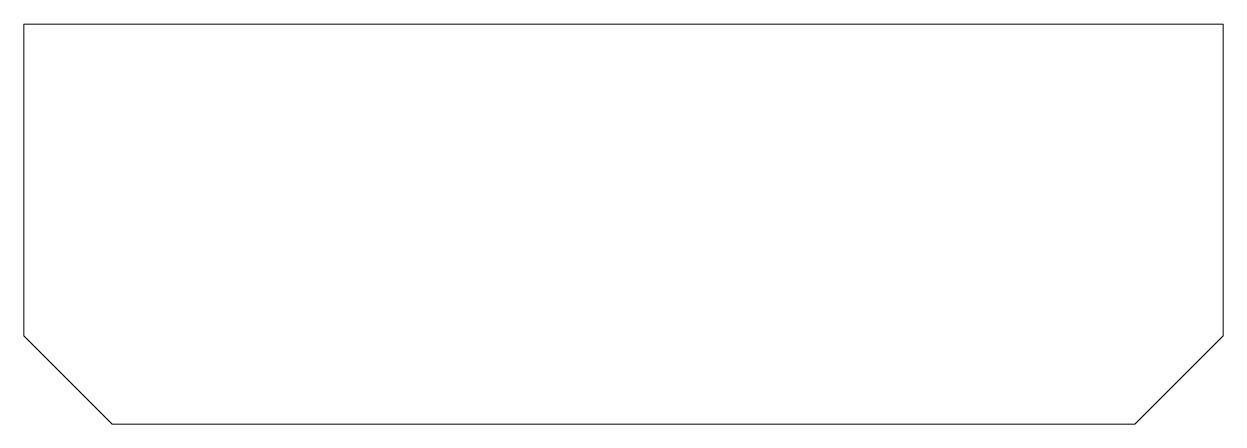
# Model space of a CAD drawing. Header units: millimetres. Extents: x -132 to 132, y 7 to 95.
import ezdxf

# ---------------------------------------------------------------- set-up
doc = ezdxf.new("R2010")
doc.units = ezdxf.units.MM

msp = doc.modelspace()

# ---------------------------------------------------------------- linework, layer by layer
at = {"color": 7, "linetype": 'Continuous', "lineweight": 15}
for p, q in [((132, 95), (-132, 95)), ((-132, 95), (-132, 26.41)), ((132, 26.41), (132, 95)), ((-132, 26.41), (-112.59, 7)), ((112.59, 7), (132, 26.41)), ((-112.59, 7), (112.59, 7))]:
    msp.add_line(p, q, dxfattribs=at)

doc.saveas('drawing.dxf')
